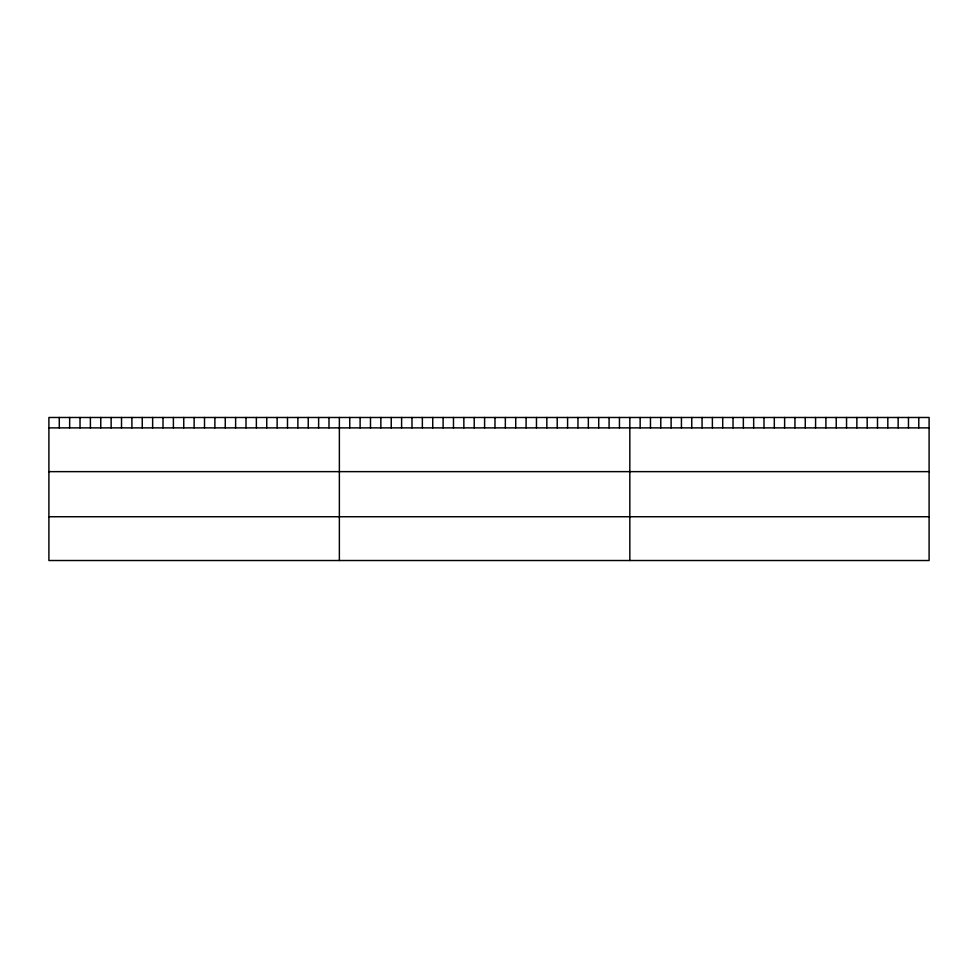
<?xml version="1.0" encoding="UTF-8"?>
<svg xmlns="http://www.w3.org/2000/svg" width="978" height="978" viewBox="0 0 978 978"><rect width="100%" height="100%" fill="white"/><g stroke="black" fill="none" stroke-linecap="round" stroke-linejoin="round"><path stroke-width="1.47" d="M929.1 471.64L929.1 417.484L48.9 417.484L48.9 560.516L929.1 560.516L929.1 471.64L48.9 471.64M48.9 427.875L929.1 427.875M48.9 516.739L929.1 516.739M918.782 417.484L918.782 427.875M908.464 417.484L908.464 427.875M898.146 417.484L898.146 427.875M887.816 417.484L887.816 427.875M877.498 417.484L877.498 427.875M867.18 417.484L867.18 427.875M856.862 417.484L856.862 427.875M846.545 417.484L846.545 427.875M836.227 417.484L836.227 427.875M825.909 417.484L825.909 427.875M815.579 417.484L815.579 427.875M805.261 417.484L805.261 427.875M794.943 417.484L794.943 427.875M784.625 417.484L784.625 427.875M774.307 417.484L774.307 427.875M763.989 417.484L763.989 427.875M753.671 417.484L753.671 427.875M743.353 417.484L743.353 427.875M733.023 417.484L733.023 427.875M722.705 417.484L722.705 427.875M712.387 417.484L712.387 427.875M702.07 417.484L702.07 427.875M691.752 417.484L691.752 427.875M681.434 417.484L681.434 427.875M671.116 417.484L671.116 427.875M660.786 417.484L660.786 427.875M650.468 417.484L650.468 427.875M640.15 417.484L640.15 427.875M629.832 417.484L629.832 560.516M619.453 417.484L619.453 427.875M609.086 417.484L609.086 427.875M598.707 417.484L598.707 427.875M588.34 417.484L588.34 427.875M577.961 417.484L577.961 427.875M567.595 417.484L567.595 427.875M557.216 417.484L557.216 427.875M546.836 417.484L546.836 427.875M536.47 417.484L536.47 427.875M526.091 417.484L526.091 427.875M515.724 417.484L515.724 427.875M505.345 417.484L505.345 427.875M494.978 417.484L494.978 427.875M484.599 417.484L484.599 427.875M474.22 417.484L474.22 427.875M463.853 417.484L463.853 427.875M453.474 417.484L453.474 427.875M443.107 417.484L443.107 427.875M432.728 417.484L432.728 427.875M422.362 417.484L422.362 427.875M411.982 417.484L411.982 427.875M401.603 417.484L401.603 427.875M391.237 417.484L391.237 427.875M380.858 417.484L380.858 427.875M370.491 417.484L370.491 427.875M360.112 417.484L360.112 427.875M349.745 417.484L349.745 427.875M339.366 417.484L339.366 560.516M328.987 417.484L328.987 427.875M318.62 417.484L318.62 427.875M308.241 417.484L308.241 427.875M297.874 417.484L297.874 427.875M287.495 417.484L287.495 427.875M277.129 417.484L277.129 427.875M266.749 417.484L266.749 427.875M256.37 417.484L256.37 427.875M246.004 417.484L246.004 427.875M235.625 417.484L235.625 427.875M225.258 417.484L225.258 427.875M214.879 417.484L214.879 427.875M204.512 417.484L204.512 427.875M194.133 417.484L194.133 427.875M183.754 417.484L183.754 427.875M173.387 417.484L173.387 427.875M163.008 417.484L163.008 427.875M152.641 417.484L152.641 427.875M142.262 417.484L142.262 427.875M131.896 417.484L131.896 427.875M121.516 417.484L121.516 427.875M111.137 417.484L111.137 427.875M100.771 417.484L100.771 427.875M90.392 417.484L90.392 427.875M80.025 417.484L80.025 427.875M69.646 417.484L69.646 427.875M59.279 417.484L59.279 427.875"/></g></svg>
